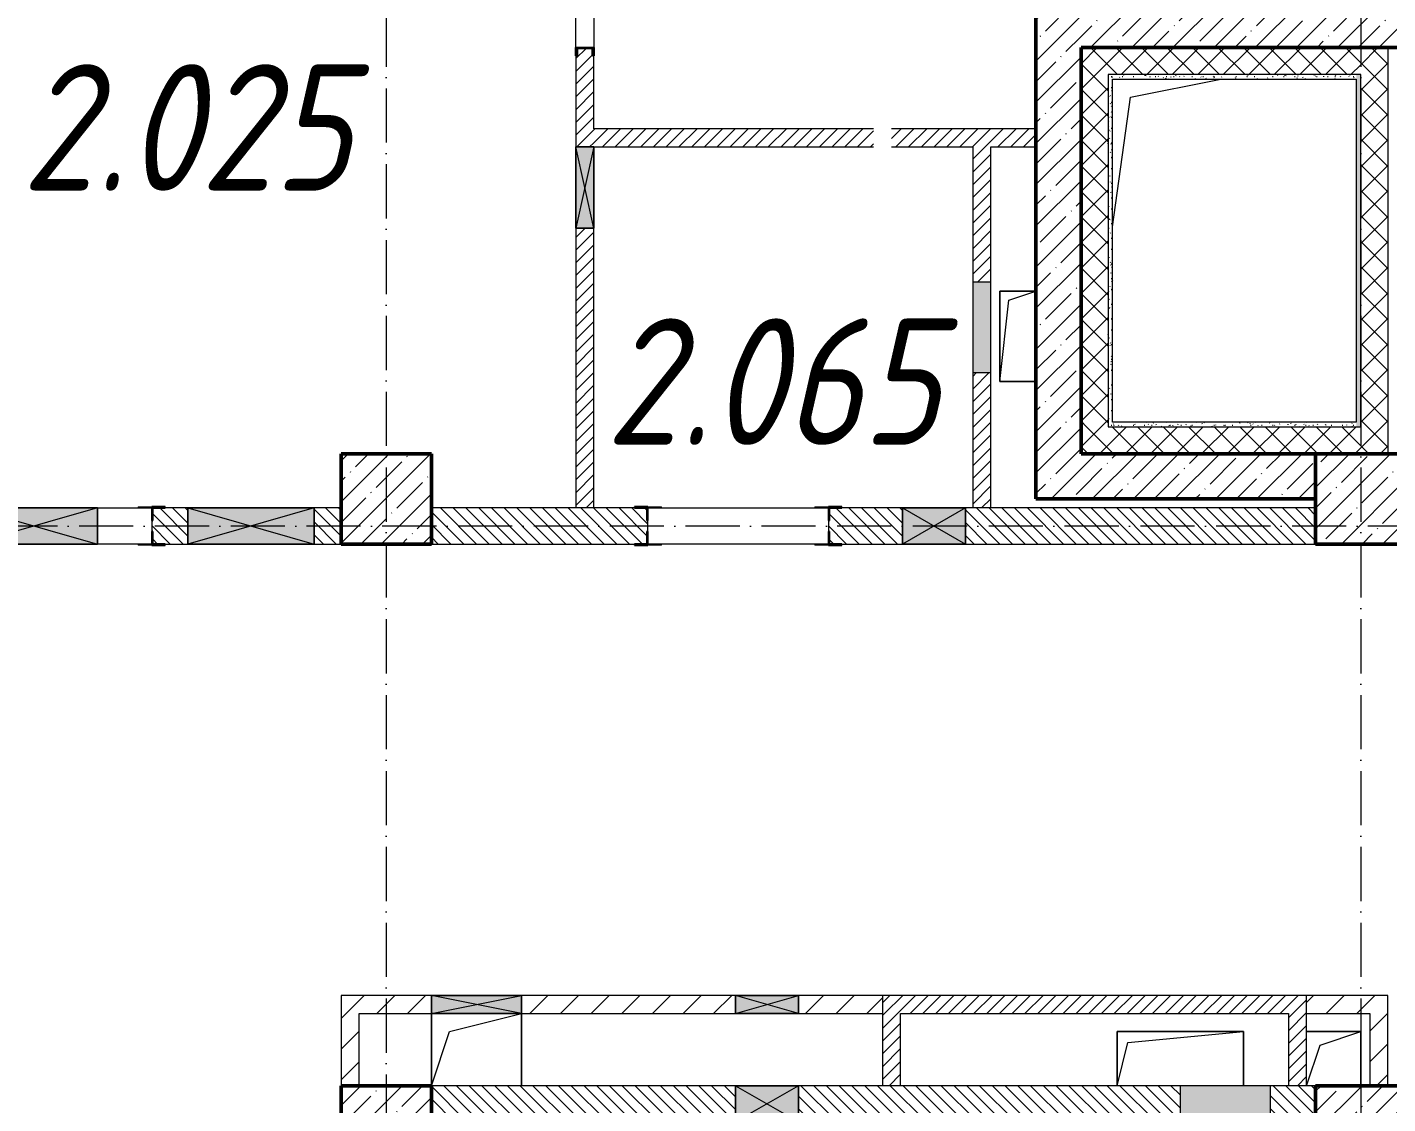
# Model space of a CAD drawing. Header units: millimetres. Extents: x -12989 to 629078, y -109036 to 555275.
# Drawn here: x 119020 to 126560, y 115795 to 121757 of the extents above; entities that cross this region are included whole.
import ezdxf

# ---------------------------------------------------------------- set-up
doc = ezdxf.new("R2010")
doc.units = ezdxf.units.MM
doc.linetypes.add('50_200_ШТРИХ_1Т_ш5_п1_п1_', pattern=[700, 500, -100, 0, -100])
for name, color, linetype, lineweight in [('A-DETL-GENF-OTLN', 7, 'Continuous', 9), ('A-FLOR-____-OTLN', 7, 'Continuous', 9), ('A-GENM-____-MCUT', 7, 'Continuous', 25), ('A-GENM-____-OTLN', 7, 'Continuous', 9), ('A-GENM-____-OTLN-1', 7, 'Continuous', 25), ('A-GLAZ-____-OTLN', 7, 'Continuous', 9), ('A-WALL-____-MCUT', 7, 'Continuous', 13), ('A-WALL-____-MCUT-1', 7, 'Continuous', 9), ('A-WALL-____-MCUT-2', 7, 'Continuous', 50), ('A-WALL-____-PATT-1', 7, 'Continuous', 9), ('A-WALL-FNSH-MCUT-1', 7, 'Continuous', 9), ('I-WALL-____-OTLN', 7, 'Continuous', 9), ('S-COLS-____-MCUT', 7, 'Continuous', 50), ('S-COLS-____-OTLN', 7, 'Continuous', 9), ('S-GRID-____-OTLN-1', 7, '50_200_ШТРИХ_1Т_ш5_п1_п1_', 9), ('Марки помещений', 7, 'Continuous', 9)]:
    doc.layers.add(name, color=color, linetype=linetype, lineweight=lineweight)
doc.layers.add('A-WALL-____-PATT-2', color=7, linetype='Continuous', lineweight=9, true_color=0x787878)
doc.styles.add('ISOCPEUR_I_2', font='isocpeui.ttf', dxfattribs={"width": 0.85, "height": 2.3})
pattern_1 = [(135, (43259.71, 63713.66), (-35.35534, -35.35534), [])]
pattern_2 = [(45, (43259.71, 63713.66), (-35.35534, 35.35534), [])]
pattern_3 = [(45, (43259.71, 63713.66), (-84.85281, 84.85281), [])]
pattern_4 = [(45, (43259.71, 63713.66), (-114.04925, 114.04925), []), (45, (43373.76, 63713.66), (-114.04925, 114.04925), [201.612, -40.322, 3.353, -36.97])]
pattern_5 = [(0, (43259.711, 63713.659), (81.28, 20.32), [3.353, -57.607, 3.353, -57.607, -325.12]), (0, (43259.711, 63713.659), (81.28, 20.32), [-121.92, 3.353, -118.567, 3.353, -57.607, -142.24]), (0, (43259.711, 63713.659), (81.28, 20.32), [-304.8, 3.353, -37.287, 3.353, -98.247]), (120, (43290.191, 63723.819), (-58.2376362, 60.230545), [3.353, -57.607, 3.353, -57.607, -325.12]), (120, (43290.191, 63723.819), (-58.2376362, 60.230545), [-121.92, 3.353, -118.567, 3.353, -57.607, -142.24]), (120, (43290.191, 63723.819), (-58.2376362, 60.230545), [-304.8, 3.353, -37.287, 3.353, -98.247]), (240, (43300.351, 63764.459), (-23.0423638, -80.550545), [3.353, -57.607, 3.353, -57.607, -325.12]), (240, (43300.351, 63764.459), (-23.0423638, -80.550545), [-121.92, 3.353, -118.567, 3.353, -57.607, -142.24]), (240, (43300.351, 63764.459), (-23.0423638, -80.550545), [-304.8, 3.353, -37.287, 3.353, -98.247])]
pattern_6 = [(45, (43259.71, 63713.66), (-70.71068, 70.71068), []), (135, (43259.71, 63713.66), (-70.71068, -70.71068), [])]

# ---------------------------------------------------------------- blocks, each defined once
blk = doc.blocks.new('BSC_Колонна _Прямоугольная - 500х500-V36-АР1_План отверстий 2 этажа в осях 1-64_Ю-ЯЯ')
at = {"layer": 'S-COLS-____-OTLN'}
h = blk.add_hatch(dxfattribs=at)
h.set_pattern_fill('FP_46', color=256, style=0, pattern_type=2)
h.set_pattern_definition([(45, (-83150, -51931.04), (-114.04925, 114.04925), []), (45, (-83035.95, -51931.04), (-114.04925, 114.04925), [201.613, -40.323, 3.353, -36.97])])
h.paths.add_polyline_path([(-250, -250), (250, -250), (250, 250), (-250, 250)], flags=0)
at = {"layer": 'S-COLS-____-MCUT'}
for p, q in [((250, 250), (-250, 250)), ((-250, 250), (-250, -250)), ((250, -250), (250, 250)), ((-250, -250), (250, -250))]:
    blk.add_line(p, q, dxfattribs=at)
blk = doc.blocks.new('BSC_Колонна _Прямоугольная - 500х500-V37-АР1_План отверстий 2 этажа в осях 1-64_Ю-ЯЯ')
at = {"layer": 'S-COLS-____-OTLN'}
h = blk.add_hatch(dxfattribs=at)
h.set_pattern_fill('FP_47', color=256, style=0, pattern_type=2)
h.set_pattern_definition([(45, (-83150, -55431.04), (-114.04925, 114.04925), []), (45, (-83035.95, -55431.04), (-114.04925, 114.04925), [201.613, -40.323, 3.353, -36.97])])
h.paths.add_polyline_path([(-250, -250), (250, -250), (250, 250), (-250, 250)], flags=0)
at = {"layer": 'S-COLS-____-MCUT'}
for p, q in [((250, 250), (-250, 250)), ((-250, 250), (-250, -250)), ((250, -250), (250, 250)), ((-250, -250), (250, -250))]:
    blk.add_line(p, q, dxfattribs=at)
blk = doc.blocks.new('BSC_Колонна _Прямоугольная - 500х500-V41-АР1_План отверстий 2 этажа в осях 1-64_Ю-ЯЯ')
at = {"layer": 'S-COLS-____-OTLN'}
h = blk.add_hatch(dxfattribs=at)
h.set_pattern_fill('FP_51', color=256, style=0, pattern_type=2)
h.set_pattern_definition([(45, (-77750, -55431.04), (-114.04925, 114.04925), []), (45, (-77635.95, -55431.04), (-114.04925, 114.04925), [201.613, -40.323, 3.353, -36.97])])
h.paths.add_polyline_path([(-250, -250), (250, -250), (250, 250), (-250, 250)], flags=0)
at = {"layer": 'S-COLS-____-MCUT'}
for p, q in [((250, 250), (-250, 250)), ((-250, 250), (-250, -250)), ((250, -250), (250, 250)), ((-250, -250), (250, -250))]:
    blk.add_line(p, q, dxfattribs=at)
blk = doc.blocks.new('BSC_Колонна _Прямоугольная - 500х500-25978818-АР1_План отверстий 2 этажа в осях 1-64_Ю-ЯЯ')
at = {"layer": 'S-COLS-____-OTLN'}
h = blk.add_hatch(dxfattribs=at)
h.set_pattern_fill('FP_66', color=256, style=0, pattern_type=2)
h.set_pattern_definition([(45, (-77750, -51931.04), (-114.04925, 114.04925), []), (45, (-77635.95, -51931.04), (-114.04925, 114.04925), [201.613, -40.323, 3.353, -36.97])])
h.paths.add_polyline_path([(-250, -250), (250, -250), (250, 250), (-250, 250)], flags=0)
at = {"layer": 'S-COLS-____-MCUT'}
for p, q in [((250, 250), (-250, 250)), ((-250, 250), (-250, -250)), ((250, -250), (250, 250)), ((-250, -250), (250, -250))]:
    blk.add_line(p, q, dxfattribs=at)
blk = doc.blocks.new('154_Стойка_СКБ_Швеллер - СМ-2180_100-28278555-АР1_План отверстий 2 этажа в осях 1-64_Ю-ЯЯ')
at = {"layer": 'A-GENM-____-MCUT'}
for p, q in [((125, 50), (171, 50)), ((125, -50), (125, 50)), ((129.5, 42.4), (129.5, -42.4)), ((171, 42.4), (129.5, 42.4)), ((171, 50), (171, 42.4)), ((171, -50), (125, -50)), ((129.5, -42.4), (171, -42.4)), ((171, -42.4), (171, -50))]:
    blk.add_line(p, q, dxfattribs=at)
blk = doc.blocks.new('154_Стойка_СКБ_Уголок - СМ-2180_200-28268025-АР1_План отверстий 2 этажа в осях 1-64_Ю-ЯЯ')
at = {"layer": 'A-GENM-____-MCUT'}
for p, q in [((125, 156), (125, 81)), ((200, 156), (125, 156)), ((200, 150), (200, 156)), ((125, 81), (131, 81)), ((131, 81), (131, 150)), ((131, 150), (200, 150)), ((131, 19), (125, 19)), ((125, 19), (125, -56)), ((131, -50), (131, 19)), ((125, -56), (200, -56)), ((200, -50), (131, -50)), ((200, -56), (200, -50))]:
    blk.add_line(p, q, dxfattribs=at)
blk = doc.blocks.new('Стойка_Влож_Уголок_Опорный - Уголок-28213941-АР1_План отверстий 2 этажа в осях 1-64_Ю-ЯЯ')
at = {"layer": 'A-GENM-____-OTLN'}
for p, q in [((-212, -6), (-212, 0)), ((0, 0), (0, -6)), ((-212, -75), (-212, -6)), ((-212, -6), (-206, -6)), ((-212, -75), (-206, -75)), ((-6, -6), (0, -6)), ((-6, -75), (0, -75)), ((0, -6), (0, -75))]:
    blk.add_line(p, q, dxfattribs=at)
blk = doc.blocks.new('AR_Отверстие Ниша - Лючок-32403779-АР1_План отверстий 2 этажа в осях 1-64_Ю-ЯЯ')
at = {"layer": 'A-GLAZ-____-OTLN'}
blk.add_hatch(color=256, dxfattribs=at).paths.add_polyline_path([(250, -50), (250, 50), (-250, 50), (-250, -50)], flags=0)
for p, q in [((250, 50), (-250, 50)), ((-250, 50), (-250, -50)), ((250, -50), (250, 50)), ((-250, -50), (250, -50))]:
    blk.add_line(p, q, dxfattribs=at)
blk = doc.blocks.new('AR_Отверстие Ниша - Лючок-32401948-АР1_План отверстий 2 этажа в осях 1-64_Ю-ЯЯ')
at = {"layer": 'A-GLAZ-____-OTLN'}
blk.add_hatch(color=256, dxfattribs=at).paths.add_polyline_path([(250, -100), (250, 100), (-250, 100), (-250, -100)], flags=0)
for p, q in [((250, 100), (-250, 100)), ((-250, 100), (-250, -100)), ((250, -100), (250, 100)), ((-250, -100), (250, -100))]:
    blk.add_line(p, q, dxfattribs=at)
blk = doc.blocks.new('AR_Отверстие прямоугольное _в плите_ - AR_Отверстие прямоугольное _в плите_-30229458-АР1_План отверстий 2 этажа в осях 1-64_Ю-ЯЯ')
at = {"layer": 'A-GENM-____-OTLN'}
for p, q in [((100, 250), (-100, 250)), ((-100, 250), (-100, -250)), ((-50, 200), (100, 250)), ((-100, -250), (-50, 200)), ((-100, -250), (100, -250))]:
    blk.add_line(p, q, dxfattribs=at)
blk = doc.blocks.new('AR_Отверстие прямоугольное _в плите_ - AR_Отверстие прямоугольное _в плите_-30459430-АР1_План отверстий 2 этажа в осях 1-64_Ю-ЯЯ')
at = {"layer": 'A-GENM-____-OTLN'}
for p, q in [((350, 150), (-350, 150)), ((-350, 150), (-350, -150)), ((-350, -150), (-290, 90)), ((-290, 90), (350, 150)), ((350, -150), (350, 150))]:
    blk.add_line(p, q, dxfattribs=at)
blk = doc.blocks.new('AR_Отверстие прямоугольное _в плите_ - AR_Отверстие прямоугольное _в плите_-30552814-АР1_План отверстий 2 этажа в осях 1-64_Ю-ЯЯ')
at = {"layer": 'A-GENM-____-OTLN'}
for p, q in [((-250, 200), (-250, -200)), ((-150, 100), (250, 200)), ((250, -200), (250, 200)), ((-250, -200), (-150, 100))]:
    blk.add_line(p, q, dxfattribs=at)
blk = doc.blocks.new('AR_Отверстие прямоугольное _в плите_ - AR_Отверстие прямоугольное _в плите_-30459338-АР1_План отверстий 2 этажа в осях 1-64_Ю-ЯЯ')
at = {"layer": 'A-GENM-____-OTLN'}
for p, q in [((150, 150), (-150, 150)), ((-75, 75), (150, 150)), ((150, -150), (150, 150)), ((-150, -150), (-75, 75))]:
    blk.add_line(p, q, dxfattribs=at)
blk = doc.blocks.new('AR_Отверстие прямоугольное _в плите_ - AR_Отверстие прямоугольное _в плите_-30552518-АР1_План отверстий 2 этажа в осях 1-64_Ю-ЯЯ')
at = {"layer": 'A-GENM-____-OTLN'}
for p, q in [((-550, 850), (-50, 950)), ((-650, 131.8), (-550, 850))]:
    blk.add_line(p, q, dxfattribs=at)
blk = doc.blocks.new('AR_Отверстие прямоугольное _в стене_ - AR_Отверстие прямоугольное _в стене__ОВ-36829938-АР1_План отверстий 2 этажа в осях 1-64_Ю-ЯЯ')
at = {"layer": 'A-GLAZ-____-OTLN'}
blk.add_hatch(color=256, dxfattribs=at).paths.add_polyline_path([(350, -100), (350, 100), (-350, 100), (-350, -100), (187.3, -100)], flags=0)
at = {"layer": 'A-DETL-GENF-OTLN'}
for p, q in [((-350, -100), (-350, 100)), ((-350, 100), (350, 100)), ((350, 100), (-350, -100)), ((-350, 100), (350, -100)), ((350, 100), (-350, 100)), ((-350, 100), (-350, -100)), ((350, 100), (350, -100)), ((350, -100), (350, 100)), ((350, -100), (-350, -100)), ((-350, -100), (350, -100))]:
    blk.add_line(p, q, dxfattribs=at)
blk = doc.blocks.new('AR_Отверстие прямоугольное _в стене_ - AR_Отверстие прямоугольное _в стене__ОВ-36829869-АР1_План отверстий 2 этажа в осях 1-64_Ю-ЯЯ')
at = {"layer": 'A-GLAZ-____-OTLN'}
blk.add_hatch(color=256, dxfattribs=at).paths.add_polyline_path([(350, -100), (350, 100), (-350, 100), (-350, -100)], flags=0)
at = {"layer": 'A-DETL-GENF-OTLN'}
for p, q in [((-350, -100), (-350, 100)), ((-350, 100), (350, 100)), ((350, 100), (-350, -100)), ((-350, 100), (350, -100)), ((350, 100), (-350, 100)), ((-350, 100), (-350, -100)), ((350, 100), (350, -100)), ((350, -100), (350, 100)), ((350, -100), (-350, -100)), ((-350, -100), (350, -100))]:
    blk.add_line(p, q, dxfattribs=at)
blk = doc.blocks.new('AR_Отверстие прямоугольное _в стене__БезПР - AR_Отверстие прямоугольное _в стене__БезПР-36788828-АР1_План отверстий 2 этажа в осях 1-64_Ю-ЯЯ')
at = {"layer": 'A-GLAZ-____-OTLN'}
blk.add_hatch(color=256, dxfattribs=at).paths.add_polyline_path([(-250, 50), (-250, -50), (250, -50), (250, 50)], flags=0)
at = {"layer": 'A-DETL-GENF-OTLN'}
for p, q in [((-250, -50), (-250, 50)), ((-250, 50), (250, 50)), ((250, 50), (-250, -50)), ((-250, 50), (250, -50)), ((250, 50), (-250, 50)), ((-250, 50), (-250, -50)), ((250, 50), (250, -50)), ((250, -50), (250, 50)), ((250, -50), (-250, -50)), ((-250, -50), (250, -50))]:
    blk.add_line(p, q, dxfattribs=at)
at = {"layer": 'A-GLAZ-____-OTLN'}
blk.add_line((250, 50), (-250, 50), dxfattribs=at)
blk = doc.blocks.new('AR_Отверстие прямоугольное _в стене__БезПР - AR_Отверстие прямоугольное _в стене__БезПР-36428569-АР1_План отверстий 2 этажа в осях 1-64_Ю-ЯЯ')
at = {"layer": 'A-GLAZ-____-OTLN'}
blk.add_hatch(color=256, dxfattribs=at).paths.add_polyline_path([(225, -50), (225, 50), (-225, 50), (-225, -50), (-68.5, -50)], flags=0)
at = {"layer": 'A-DETL-GENF-OTLN'}
for p, q in [((-225, -50), (-225, 50)), ((-225, 50), (225, 50)), ((225, 50), (-225, -50)), ((-225, 50), (225, -50)), ((225, 50), (-225, 50)), ((-225, 50), (-225, -50)), ((225, 50), (225, -50)), ((225, -50), (225, 50)), ((225, -50), (-225, -50)), ((-225, -50), (225, -50))]:
    blk.add_line(p, q, dxfattribs=at)
at = {"layer": 'A-GLAZ-____-OTLN'}
blk.add_line((225, 50), (-225, 50), dxfattribs=at)
blk = doc.blocks.new('AR_Отверстие прямоугольное _в стене_ - AR_Отверстие прямоугольное _в стене__ОВ-36832991-АР1_План отверстий 2 этажа в осях 1-64_Ю-ЯЯ')
at = {"layer": 'A-GLAZ-____-OTLN'}
blk.add_hatch(color=256, dxfattribs=at).paths.add_polyline_path([(-175, 50), (-175, -50), (175, -50), (175, 50)], flags=0)
at = {"layer": 'A-DETL-GENF-OTLN'}
for p, q in [((-175, -50), (-175, 50)), ((-175, 50), (175, 50)), ((175, 50), (-175, -50)), ((-175, 50), (175, -50)), ((175, 50), (-175, 50)), ((-175, 50), (-175, -50)), ((175, 50), (175, -50)), ((175, -50), (175, 50)), ((175, -50), (-175, -50)), ((-175, -50), (175, -50))]:
    blk.add_line(p, q, dxfattribs=at)
blk = doc.blocks.new('AR_Отверстие прямоугольное _в стене__БезПР - AR_Отверстие прямоугольное _в стене__БезПР-36789443-АР1_План отверстий 2 этажа в осях 1-64_Ю-ЯЯ')
at = {"layer": 'A-GLAZ-____-OTLN'}
blk.add_hatch(color=256, dxfattribs=at).paths.add_polyline_path([(175, -100), (175, 100), (-175, 100), (-175, -100)], flags=0)
at = {"layer": 'A-DETL-GENF-OTLN'}
for p, q in [((-175, -100), (-175, 100)), ((-175, 100), (175, 100)), ((175, 100), (-175, -100)), ((-175, 100), (175, -100)), ((175, 100), (-175, 100)), ((-175, 100), (-175, -100)), ((175, 100), (175, -100)), ((175, -100), (175, 100)), ((175, -100), (-175, -100)), ((-175, -100), (175, -100))]:
    blk.add_line(p, q, dxfattribs=at)
at = {"layer": 'A-GLAZ-____-OTLN'}
blk.add_line((175, 100), (-175, 100), dxfattribs=at)
blk = doc.blocks.new('AR_Отверстие прямоугольное _в стене_ - AR_Отверстие прямоугольное _в стене__ОВ-36829206-АР1_План отверстий 2 этажа в осях 1-64_Ю-ЯЯ')
at = {"layer": 'A-GLAZ-____-OTLN'}
blk.add_hatch(color=256, dxfattribs=at).paths.add_polyline_path([(175, -100), (175, 100), (-175, 100), (-175, -100)], flags=0)
at = {"layer": 'A-DETL-GENF-OTLN'}
for p, q in [((-175, -100), (-175, 100)), ((-175, 100), (175, 100)), ((175, 100), (-175, -100)), ((-175, 100), (175, -100)), ((175, 100), (-175, 100)), ((-175, 100), (-175, -100)), ((175, 100), (175, -100)), ((175, -100), (175, 100)), ((175, -100), (-175, -100)), ((-175, -100), (175, -100))]:
    blk.add_line(p, q, dxfattribs=at)
blk = doc.blocks.new('2этаж')
at = {"layer": 'S-GRID-____-OTLN-1', "color": 251, "ltscale": 0.6, "true_color": 0x636466}
for p, q in [((62158.3, 549908.8), (62158.3, 498997)), ((67558.3, 549908.8), (67558.3, 498997)), ((88482.7, 514297), (-20260.4, 514297))]:
    blk.add_line(p, q, dxfattribs=at)

msp = doc.modelspace()

# ---------------------------------------------------------------- hatches: boundary and pattern name
at = {"layer": 'A-WALL-____-PATT-1'}
h = msp.add_hatch(dxfattribs=at)
h.set_pattern_fill('FP_5', color=256, style=0, pattern_type=2)
h.set_pattern_definition(pattern_2)
h.paths.add_polyline_path([(122159.7115, 119094.7006), (122159.7115, 120644.7006), (122059.7115, 120644.7006), (122059.7115, 119094.7006)], flags=0)
h.paths.add_polyline_path([(122067.3115, 121094.7006), (122159.7115, 121094.7006), (122159.7115, 121598.7006), (122152.1115, 121598.7006), (122152.1115, 121640.2006), (122067.3115, 121640.2006), (122067.3115, 121598.7006), (122059.7115, 121598.7006), (122059.7115, 121094.7006)], flags=0)
h.paths.add_polyline_path([(122067.3115, 122799.2006), (122152.1115, 122799.2006), (122152.1115, 122840.7006), (122159.7115, 122840.7006), (122159.7115, 123824.7006), (122059.7115, 123824.7006), (122059.7115, 122840.7006), (122067.3115, 122840.7006)], flags=0)
h = msp.add_hatch(dxfattribs=at)
h.set_pattern_fill('FP_13', color=256, style=0, pattern_type=2)
h.set_pattern_definition(pattern_4)
h.paths.add_polyline_path([(124609.7115, 119144.7006), (124859.7115, 119144.7006), (124859.7115, 121894.7006), (124609.7115, 121894.7006), (124609.7115, 120938.2505)], flags=0)
h = msp.add_hatch(dxfattribs=at)
h.set_pattern_fill('FP_13', color=256, style=0, pattern_type=2)
h.set_pattern_definition(pattern_4)
h.paths.add_polyline_path([(126759.7115, 121644.7006), (126759.7115, 121894.7006), (124859.7115, 121894.7006), (124859.7115, 121644.7006), (126317.0617, 121644.7006)], flags=0)
h = msp.add_hatch(dxfattribs=at)
h.set_pattern_fill('FP_1', color=256, style=0, pattern_type=2)
h.set_pattern_definition(pattern_6)
h.paths.add_polyline_path([(124859.7115, 119544.7006), (125009.7115, 119544.7006), (125009.7115, 121644.7006), (124859.7115, 121644.7006), (124859.7115, 119569.7006)], flags=0)
h = msp.add_hatch(dxfattribs=at)
h.set_pattern_fill('FP_1', color=256, style=0, pattern_type=2)
h.set_pattern_definition(pattern_6)
h.paths.add_polyline_path([(126317.0617, 121494.7006), (126409.7115, 121494.7006), (126409.7115, 121644.7006), (125009.7115, 121644.7006), (125009.7115, 121494.7006), (125034.7115, 121494.7006)], flags=0)
h = msp.add_hatch(dxfattribs=at)
h.set_pattern_fill('FP_1', color=256, style=0, pattern_type=2)
h.set_pattern_definition(pattern_6)
h.paths.add_polyline_path([(126409.7115, 119394.7006), (126559.7115, 119394.7006), (126559.7115, 121644.7006), (126409.7115, 121644.7006), (126409.7115, 119544.7006)], flags=0)
h = msp.add_hatch(dxfattribs=at)
h.set_pattern_fill('FP_5', color=256, style=0, pattern_type=2)
h.set_pattern_definition(pattern_2)
h.paths.add_polyline_path([(123809.7115, 121094.7006), (124609.7115, 121094.7006), (124609.7115, 121194.7006), (123809.7115, 121194.7006), (123809.7115, 121116.1292)], flags=0)
h.paths.add_polyline_path([(122782.0604, 121094.7006), (123709.7115, 121094.7006), (123709.7115, 121194.7006), (122159.7115, 121194.7006), (122159.7115, 121094.7006)], flags=0)
h = msp.add_hatch(dxfattribs=at)
h.set_pattern_fill('FP_5', color=256, style=0, pattern_type=2)
h.set_pattern_definition(pattern_2)
h.paths.add_polyline_path([(124359.7115, 119094.7006), (124359.7115, 119844.7006), (124259.7115, 119844.7006), (124259.7115, 119094.7006)], flags=0)
h.paths.add_polyline_path([(124259.7115, 120344.7006), (124359.7115, 120344.7006), (124359.7115, 121094.7006), (124259.7115, 121094.7006), (124259.7115, 120938.2505)], flags=0)
h = msp.add_hatch(dxfattribs=at)
h.set_pattern_fill('FP_1', color=256, style=0, pattern_type=2)
h.set_pattern_definition(pattern_6)
h.paths.add_polyline_path([(126317.0617, 119394.7006), (126409.7115, 119394.7006), (126409.7115, 119544.7006), (124859.7115, 119544.7006), (124859.7115, 119394.7006), (126159.7115, 119394.7006)], flags=0)
h = msp.add_hatch(dxfattribs=at)
h.set_pattern_fill('FP_13', color=256, style=0, pattern_type=2)
h.set_pattern_definition(pattern_4)
h.paths.add_polyline_path([(126159.7115, 119144.7006), (126159.7115, 119394.7006), (124859.7115, 119394.7006), (124859.7115, 119144.7006)], flags=0)
h = msp.add_hatch(dxfattribs=at)
h.set_pattern_fill('FP_6', color=256, style=0, pattern_type=2)
h.set_pattern_definition(pattern_1)
h.paths.add_polyline_path([(119715.7115, 118894.7006), (119909.7115, 118894.7006), (119909.7115, 119094.7006), (119715.7115, 119094.7006), (119715.7115, 119025.7006), (119709.7115, 119025.7006), (119709.7115, 118963.7006), (119715.7115, 118963.7006), (119715.7115, 118895.8435)], flags=0)
h.paths.add_polyline_path([(120759.7115, 118894.7006), (120759.7115, 119094.7006), (120609.7115, 119094.7006), (120609.7115, 118894.7006)], flags=0)
h.paths.add_polyline_path([(118363.3087, 118894.7006), (118553.7115, 118894.7006), (118553.7115, 118963.7006), (118559.7115, 118963.7006), (118559.7115, 119025.7006), (118553.7115, 119025.7006), (118553.7115, 119094.7006), (118259.7115, 119094.7006), (118259.7115, 118894.7006)], flags=0)
h = msp.add_hatch(dxfattribs=at)
h.set_pattern_fill('FP_6', color=256, style=0, pattern_type=2)
h.set_pattern_definition(pattern_1)
h.paths.add_polyline_path([(126159.7115, 118894.7006), (126159.7115, 119094.7006), (124219.7115, 119094.7006), (124219.7115, 118894.7006), (124549.5611, 118894.7006)], flags=0)
h.paths.add_polyline_path([(123465.7115, 118894.7006), (123869.7115, 118894.7006), (123869.7115, 119094.7006), (123465.7115, 119094.7006), (123465.7115, 119025.7006), (123459.7115, 119025.7006), (123459.7115, 118963.7006), (123465.7115, 118963.7006), (123465.7115, 118895.1451)], flags=0)
h.paths.add_polyline_path([(122453.7115, 118894.7006), (122453.7115, 118963.7006), (122459.7115, 118963.7006), (122459.7115, 119025.7006), (122453.7115, 119025.7006), (122453.7115, 119094.7006), (121259.7115, 119094.7006), (121259.7115, 118894.7006), (122384.7115, 118894.7006)], flags=0)
h = msp.add_hatch(dxfattribs=at)
h.set_pattern_fill('FP_4', color=256, style=0, pattern_type=2)
h.set_pattern_definition(pattern_3)
h.paths.add_polyline_path([(122782.0604, 116294.7006), (122944.7115, 116294.7006), (122944.7115, 116394.7006), (121759.7115, 116394.7006), (121759.7115, 116294.7006)], flags=0)
h.paths.add_polyline_path([(123759.7115, 116294.7006), (123759.7115, 116394.7006), (123294.7115, 116394.7006), (123294.7115, 116294.7006)], flags=0)
h.paths.add_polyline_path([(121014.5597, 116294.7006), (121259.7115, 116294.7006), (121259.7115, 116394.7006), (120759.7115, 116394.7006), (120759.7115, 116294.7006), (120859.7115, 116294.7006)], flags=0)
h = msp.add_hatch(dxfattribs=at)
h.set_pattern_fill('FP_5', color=256, style=0, pattern_type=2)
h.set_pattern_definition(pattern_2)
h.paths.add_polyline_path([(126009.7115, 116294.7006), (126009.7115, 116394.7006), (123759.7115, 116394.7006), (123759.7115, 116294.7006), (124549.5611, 116294.7006)], flags=0)
h = msp.add_hatch(dxfattribs=at)
h.set_pattern_fill('FP_5', color=256, style=0, pattern_type=2)
h.set_pattern_definition(pattern_2)
h.paths.add_polyline_path([(126109.7115, 115894.7006), (126109.7115, 116394.7006), (126009.7115, 116394.7006), (126009.7115, 115894.7006)], flags=0)
h = msp.add_hatch(dxfattribs=at)
h.set_pattern_fill('FP_4', color=256, style=0, pattern_type=2)
h.set_pattern_definition(pattern_3)
h.paths.add_polyline_path([(126109.7115, 116294.7006), (126459.7115, 116294.7006), (126459.7115, 116394.7006), (126109.7115, 116394.7006)], flags=0)
h = msp.add_hatch(dxfattribs=at)
h.set_pattern_fill('FP_4', color=256, style=0, pattern_type=2)
h.set_pattern_definition(pattern_3)
h.paths.add_polyline_path([(126559.7115, 115894.7006), (126559.7115, 116394.7006), (126459.7115, 116394.7006), (126459.7115, 115894.7006)], flags=0)
h = msp.add_hatch(dxfattribs=at)
h.set_pattern_fill('FP_4', color=256, style=0, pattern_type=2)
h.set_pattern_definition(pattern_3)
h.paths.add_polyline_path([(120859.7115, 115894.7006), (120859.7115, 116294.7006), (120759.7115, 116294.7006), (120759.7115, 115894.7006)], flags=0)
h = msp.add_hatch(dxfattribs=at)
h.set_pattern_fill('FP_5', color=256, style=0, pattern_type=2)
h.set_pattern_definition(pattern_2)
h.paths.add_polyline_path([(123859.7115, 115894.7006), (123859.7115, 116294.7006), (123759.7115, 116294.7006), (123759.7115, 115894.7006)], flags=0)
h = msp.add_hatch(dxfattribs=at)
h.set_pattern_fill('FP_6', color=256, style=0, pattern_type=2)
h.set_pattern_definition(pattern_1)
h.paths.add_polyline_path([(125409.7115, 115694.7006), (125409.7115, 115894.7006), (123294.7115, 115894.7006), (123294.7115, 115694.7006), (124549.5611, 115694.7006)], flags=0)
h.paths.add_polyline_path([(126159.7115, 115694.7006), (126159.7115, 115894.7006), (125909.7115, 115894.7006), (125909.7115, 115694.7006)], flags=0)
h.paths.add_polyline_path([(122944.7115, 115694.7006), (122944.7115, 115894.7006), (121259.7115, 115894.7006), (121259.7115, 115694.7006), (122782.0604, 115694.7006)], flags=0)
at = {"layer": 'A-WALL-____-PATT-2'}
h = msp.add_hatch(dxfattribs=at)
h.set_pattern_fill('FP_164', color=256, style=0, pattern_type=2)
h.set_pattern_definition(pattern_5)
h.paths.add_polyline_path([(125034.7115, 119569.7006), (125034.7115, 121494.7006), (125009.7115, 121494.7006), (125009.7115, 119569.7006)], flags=0)
h = msp.add_hatch(dxfattribs=at)
h.set_pattern_fill('FP_164', color=256, style=0, pattern_type=2)
h.set_pattern_definition(pattern_5)
h.paths.add_polyline_path([(126384.7115, 121469.7006), (126384.7115, 121494.7006), (125034.7115, 121494.7006), (125034.7115, 121469.7006), (126317.0617, 121469.7006)], flags=0)
h = msp.add_hatch(dxfattribs=at)
h.set_pattern_fill('FP_164', color=256, style=0, pattern_type=2)
h.set_pattern_definition(pattern_5)
h.paths.add_polyline_path([(126384.7115, 119544.7006), (126409.7115, 119544.7006), (126409.7115, 121494.7006), (126384.7115, 121494.7006), (126384.7115, 119569.7006)], flags=0)
h = msp.add_hatch(dxfattribs=at)
h.set_pattern_fill('FP_164', color=256, style=0, pattern_type=2)
h.set_pattern_definition(pattern_5)
h.paths.add_polyline_path([(126384.7115, 119544.7006), (126384.7115, 119569.7006), (125009.7115, 119569.7006), (125009.7115, 119544.7006), (126317.0617, 119544.7006)], flags=0)

# ---------------------------------------------------------------- linework, layer by layer
at = {"layer": 'A-FLOR-____-OTLN'}
for p, q in [((124409.7115, 120294.7006), (124609.7115, 120294.7006)), ((124409.7115, 119794.7006), (124409.7115, 120294.7006)), ((124609.7115, 119794.7006), (124409.7115, 119794.7006)), ((121259.7115, 115894.7006), (121259.7115, 116294.7006)), ((121759.7115, 116294.7006), (121759.7115, 115894.7006)), ((125059.7115, 116194.7006), (125759.7115, 116194.7006)), ((125059.7115, 115894.7006), (125059.7115, 116194.7006)), ((125759.7115, 116194.7006), (125759.7115, 115894.7006)), ((126109.7115, 116194.7006), (126409.7115, 116194.7006)), ((126409.7115, 116194.7006), (126409.7115, 115894.7006))]:
    msp.add_line(p, q, dxfattribs=at)
at = {"layer": 'A-WALL-____-MCUT'}
for p, q in [((126559.7115, 121644.7006), (126559.7115, 119394.7006)), ((119909.7115, 119094.7006), (119784.7115, 119094.7006)), ((120759.7115, 119094.7006), (120609.7115, 119094.7006)), ((122384.7115, 119094.7006), (121259.7115, 119094.7006)), ((123869.7115, 119094.7006), (123534.7115, 119094.7006)), ((126159.7115, 119094.7006), (124219.7115, 119094.7006)), ((119709.7115, 119025.7006), (119709.7115, 118963.7006)), ((122459.7115, 118963.7006), (122459.7115, 119025.7006)), ((123459.7115, 119025.7006), (123459.7115, 118963.7006)), ((119784.7115, 118894.7006), (119909.7115, 118894.7006)), ((120609.7115, 118894.7006), (120759.7115, 118894.7006)), ((121259.7115, 118894.7006), (122384.7115, 118894.7006)), ((123534.7115, 118894.7006), (123869.7115, 118894.7006)), ((124219.7115, 118894.7006), (126159.7115, 118894.7006)), ((122944.7115, 115894.7006), (121259.7115, 115894.7006)), ((125409.7115, 115894.7006), (123294.7115, 115894.7006)), ((126159.7115, 115894.7006), (125909.7115, 115894.7006))]:
    msp.add_line(p, q, dxfattribs=at)
at = {"layer": 'A-WALL-____-MCUT-1'}
for p, q in [((125009.7115, 121494.7006), (125009.7115, 119544.7006)), ((126409.7115, 121494.7006), (125009.7115, 121494.7006)), ((126409.7115, 119544.7006), (126409.7115, 121494.7006)), ((125009.7115, 119544.7006), (126409.7115, 119544.7006))]:
    msp.add_line(p, q, dxfattribs=at)
at = {"layer": 'A-WALL-____-MCUT-2'}
for p, q in [((124609.7115, 121894.7006), (124609.7115, 119144.7006)), ((124859.7115, 119394.7006), (124859.7115, 121644.7006)), ((124859.7115, 121644.7006), (126759.7115, 121644.7006)), ((126159.7115, 119394.7006), (124859.7115, 119394.7006)), ((124609.7115, 119144.7006), (126159.7115, 119144.7006))]:
    msp.add_line(p, q, dxfattribs=at)
at = {"layer": 'A-WALL-FNSH-MCUT-1'}
for p, q in [((122059.7115, 121598.7006), (122059.7115, 121094.7006)), ((122159.7115, 121194.7006), (122159.7115, 121598.7006)), ((125034.7115, 119569.7006), (125034.7115, 121469.7006)), ((125034.7115, 121469.7006), (126384.7115, 121469.7006)), ((126384.7115, 121469.7006), (126384.7115, 119569.7006)), ((123709.7115, 121194.7006), (122159.7115, 121194.7006)), ((124609.7115, 121194.7006), (123809.7115, 121194.7006)), ((122159.7115, 121094.7006), (123709.7115, 121094.7006)), ((123809.7115, 121094.7006), (124259.7115, 121094.7006)), ((124259.7115, 121094.7006), (124259.7115, 120344.7006)), ((124359.7115, 121094.7006), (124609.7115, 121094.7006)), ((124359.7115, 120344.7006), (124359.7115, 121094.7006)), ((122059.7115, 120644.7006), (122059.7115, 119094.7006)), ((122159.7115, 119094.7006), (122159.7115, 120644.7006)), ((124259.7115, 119844.7006), (124259.7115, 119094.7006)), ((124359.7115, 119094.7006), (124359.7115, 119844.7006)), ((126384.7115, 119569.7006), (125034.7115, 119569.7006)), ((120759.7115, 116394.7006), (120759.7115, 115894.7006)), ((121259.7115, 116394.7006), (120759.7115, 116394.7006)), ((122944.7115, 116394.7006), (121759.7115, 116394.7006)), ((126559.7115, 116394.7006), (123294.7115, 116394.7006)), ((123759.7115, 116394.7006), (123759.7115, 115894.7006)), ((126109.7115, 115894.7006), (126109.7115, 116394.7006)), ((126559.7115, 115894.7006), (126559.7115, 116394.7006)), ((120859.7115, 115894.7006), (120859.7115, 116294.7006)), ((120859.7115, 116294.7006), (121259.7115, 116294.7006)), ((121759.7115, 116294.7006), (122944.7115, 116294.7006)), ((123294.7115, 116294.7006), (123759.7115, 116294.7006)), ((123859.7115, 115894.7006), (123859.7115, 116294.7006)), ((123859.7115, 116294.7006), (126009.7115, 116294.7006)), ((126009.7115, 116294.7006), (126009.7115, 115894.7006)), ((126109.7115, 116294.7006), (126459.7115, 116294.7006)), ((126459.7115, 116294.7006), (126459.7115, 115894.7006))]:
    msp.add_line(p, q, dxfattribs=at)
at = {"layer": 'I-WALL-____-OTLN'}
for p, q in [((122059.7115, 121644.7006), (122059.7115, 122034.7006)), ((122159.7115, 122034.7006), (122159.7115, 121644.7006)), ((119409.7115, 119094.7006), (119709.7115, 119094.7006)), ((122459.7115, 119094.7006), (123459.7115, 119094.7006)), ((119709.7115, 118894.7006), (119409.7115, 118894.7006)), ((123459.7115, 118894.7006), (122459.7115, 118894.7006))]:
    msp.add_line(p, q, dxfattribs=at)

# ---------------------------------------------------------------- block references
msp.add_blockref('2этаж', (58851.3748, -395302.2823))
at = {"layer": 'A-GENM-____-OTLN'}
for name, p in [('AR_Отверстие прямоугольное _в плите_ - AR_Отверстие прямоугольное _в плите_-30552518-АР1_План отверстий 2 этажа в осях 1-64_Ю-ЯЯ', (125684.7115, 120519.7006)), ('AR_Отверстие прямоугольное _в плите_ - AR_Отверстие прямоугольное _в плите_-30229458-АР1_План отверстий 2 этажа в осях 1-64_Ю-ЯЯ', (124509.7115, 120044.7006)), ('AR_Отверстие прямоугольное _в плите_ - AR_Отверстие прямоугольное _в плите_-30552814-АР1_План отверстий 2 этажа в осях 1-64_Ю-ЯЯ', (121509.7115, 116094.7006)), ('AR_Отверстие прямоугольное _в плите_ - AR_Отверстие прямоугольное _в плите_-30459430-АР1_План отверстий 2 этажа в осях 1-64_Ю-ЯЯ', (125409.7115, 116044.7006)), ('AR_Отверстие прямоугольное _в плите_ - AR_Отверстие прямоугольное _в плите_-30459338-АР1_План отверстий 2 этажа в осях 1-64_Ю-ЯЯ', (126259.7115, 116044.7006))]:
    msp.add_blockref(name, p, dxfattribs=at)
for p, rotation in [((119709.7115, 118888.7006), 269.9999999999995), ((122459.7115, 119100.7006), 89.99999999999957), ((123459.7115, 118888.7006), 269.9999999999995)]:
    msp.add_blockref('Стойка_Влож_Уголок_Опорный - Уголок-28213941-АР1_План отверстий 2 этажа в осях 1-64_Ю-ЯЯ', p, dxfattribs=dict(at, rotation=rotation))
at = {"layer": 'A-GENM-____-OTLN-1'}
for name, p, rotation in [('154_Стойка_СКБ_Швеллер - СМ-2180_100-28278555-АР1_План отверстий 2 этажа в осях 1-64_Ю-ЯЯ', (122109.7115, 121769.7006), 269.9999999999999), ('154_Стойка_СКБ_Уголок - СМ-2180_200-28268025-АР1_План отверстий 2 этажа в осях 1-64_Ю-ЯЯ', (122584.7115, 119044.7006), 180)]:
    msp.add_blockref(name, p, dxfattribs=dict(at, rotation=rotation))
for p in [(119584.7115, 118944.7006), (123334.7115, 118944.7006)]:
    msp.add_blockref('154_Стойка_СКБ_Уголок - СМ-2180_200-28268025-АР1_План отверстий 2 этажа в осях 1-64_Ю-ЯЯ', p, dxfattribs=at)
at = {"layer": 'A-GLAZ-____-OTLN'}
for name, p, rotation in [('AR_Отверстие прямоугольное _в стене__БезПР - AR_Отверстие прямоугольное _в стене__БезПР-36428569-АР1_План отверстий 2 этажа в осях 1-64_Ю-ЯЯ', (122109.7115, 120869.7006), 269.9999999999999), ('AR_Отверстие Ниша - Лючок-32403779-АР1_План отверстий 2 этажа в осях 1-64_Ю-ЯЯ', (124309.7115, 120094.7006), 270), ('AR_Отверстие прямоугольное _в стене__БезПР - AR_Отверстие прямоугольное _в стене__БезПР-36788828-АР1_План отверстий 2 этажа в осях 1-64_Ю-ЯЯ', (121509.7115, 116344.7006), 180), ('AR_Отверстие прямоугольное _в стене_ - AR_Отверстие прямоугольное _в стене__ОВ-36832991-АР1_План отверстий 2 этажа в осях 1-64_Ю-ЯЯ', (123119.7115, 116344.7006), 180)]:
    msp.add_blockref(name, p, dxfattribs=dict(at, rotation=rotation))
for name, p in [('AR_Отверстие прямоугольное _в стене_ - AR_Отверстие прямоугольное _в стене__ОВ-36829938-АР1_План отверстий 2 этажа в осях 1-64_Ю-ЯЯ', (119059.7115, 118994.7006)), ('AR_Отверстие прямоугольное _в стене_ - AR_Отверстие прямоугольное _в стене__ОВ-36829869-АР1_План отверстий 2 этажа в осях 1-64_Ю-ЯЯ', (120259.7115, 118994.7006)), ('AR_Отверстие прямоугольное _в стене_ - AR_Отверстие прямоугольное _в стене__ОВ-36829206-АР1_План отверстий 2 этажа в осях 1-64_Ю-ЯЯ', (124044.7115, 118994.7006)), ('AR_Отверстие прямоугольное _в стене__БезПР - AR_Отверстие прямоугольное _в стене__БезПР-36789443-АР1_План отверстий 2 этажа в осях 1-64_Ю-ЯЯ', (123119.7115, 115794.7006)), ('AR_Отверстие Ниша - Лючок-32401948-АР1_План отверстий 2 этажа в осях 1-64_Ю-ЯЯ', (125659.7115, 115794.7006))]:
    msp.add_blockref(name, p, dxfattribs=at)
at = {"layer": 'S-COLS-____-OTLN'}
for name, p in [('BSC_Колонна _Прямоугольная - 500х500-V41-АР1_План отверстий 2 этажа в осях 1-64_Ю-ЯЯ', (121009.7115, 119144.7006)), ('BSC_Колонна _Прямоугольная - 500х500-V37-АР1_План отверстий 2 этажа в осях 1-64_Ю-ЯЯ', (126409.7115, 119144.7006)), ('BSC_Колонна _Прямоугольная - 500х500-25978818-АР1_План отверстий 2 этажа в осях 1-64_Ю-ЯЯ', (121009.7115, 115644.7006)), ('BSC_Колонна _Прямоугольная - 500х500-V36-АР1_План отверстий 2 этажа в осях 1-64_Ю-ЯЯ', (126409.7115, 115644.7006))]:
    msp.add_blockref(name, p, dxfattribs=at)

# ---------------------------------------------------------------- texts
at = {"layer": 'Марки помещений', "char_height": 700, "width": 785.65375, "attachment_point": 1, "style": 'ISOCPEUR_I_2'}
for s, insert in [('2.025', (118987.271, 121552.1596)), ('2.065', (122223.9446, 120144.4024))]:
    msp.add_mtext(s, dxfattribs=dict(at, insert=insert))

doc.saveas('drawing.dxf')
